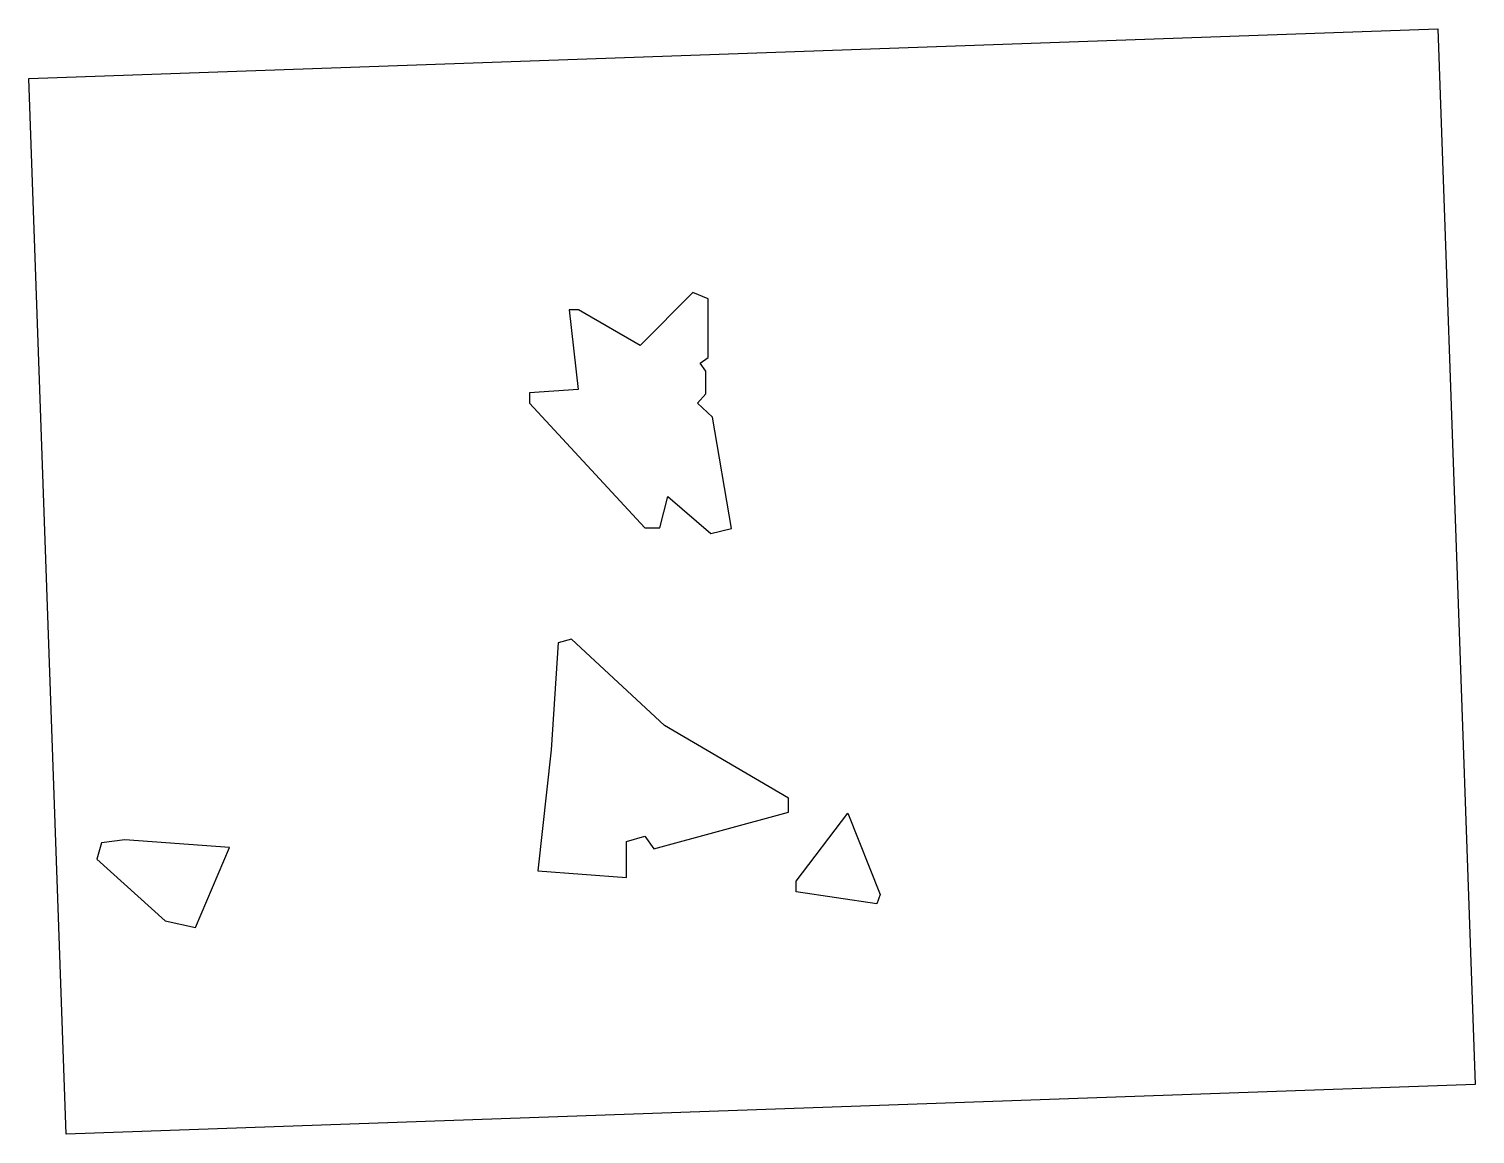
# Model space of a CAD drawing. Header units: millimetres. Extents: x -45 to 247, y -109 to 114.
import ezdxf

# ---------------------------------------------------------------- set-up
doc = ezdxf.new("R2010")
doc.units = ezdxf.units.MM
picture_1 = doc.add_image_def('image1.jpg', size_in_pixel=(2584, 1936))

msp = doc.modelspace()

# ---------------------------------------------------------------- linework, layer by layer
for points in [[(92.07, 47.93), (92.07, 59.78), (88.95, 61.06), (78.3, 50.32), (65.81, 57.57), (63.89, 57.57), (65.72, 41.42), (55.9, 40.77), (55.9, 38.66), (79.26, 13.45), (82.28, 13.45), (83.85, 19.76), (92.6, 12.3), (96.76, 13.3), (92.89, 35.82), (89.88, 38.69), (91.6, 40.56), (91.6, 45.17), (90.4, 46.78), (92.07, 47.93)], [(108.28, -44.07), (108.28, -41.28), (83.23, -26.59), (64.41, -9.11), (61.7, -9.84), (60.3, -31.51), (57.61, -56), (75.54, -57.35), (75.54, -50.01), (79.21, -48.97), (81.05, -51.5), (108.28, -44.07)], [(120.29, -44.27), (126.83, -60.79), (126.14, -62.63), (109.85, -60.22), (109.85, -58.04), (120.29, -44.27)], [(-4.84, -51.24), (-25.99, -49.7), (-30.69, -50.29), (-31.65, -53.59), (-17.84, -66.08), (-11.67, -67.47), (-4.84, -51.24)]]:
    msp.add_lwpolyline(points)

# ---------------------------------------------------------------- pictures from other files: only their frames are drawn
image = msp.add_image(picture_1, insert=(-37.88, -109.24), size_in_units=(285.28, 213.74), rotation=2.0154)
image.dxf.flags = 7

doc.saveas('drawing.dxf')
